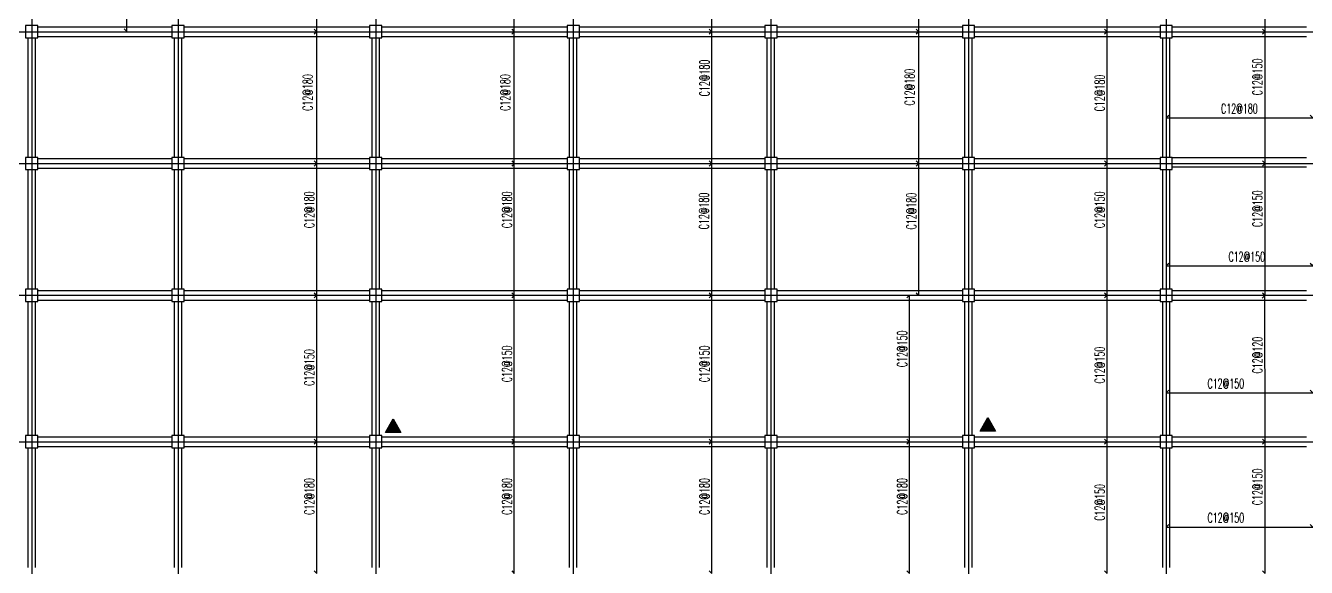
# Model space of a CAD drawing. Header units: millimetres. Extents: x 129427 to 386235, y 419441 to 703525.
# Drawn here: x 234596 to 287096, y 572445 to 594645 of the extents above; entities that cross this region are included whole.
import ezdxf

# ---------------------------------------------------------------- set-up
doc = ezdxf.new("R2010")
doc.units = ezdxf.units.MM
doc.header["$LTSCALE"] = 100
for name, color, linetype in [('B-dote', 253, 'Continuous'), ('B-正筋文字', 7, 'Continuous'), ('B-正筋钢筋', 6, 'Continuous'), ('B-沉降观测点', 5, 'Continuous'), ('COLU', 7, 'Continuous'), ('h斜线-柱', 7, 'Continuous'), ('梁虚线', 4, 'Continuous')]:
    doc.layers.add(name, color=color, linetype=linetype)
doc.styles.get("Standard").update_dxf_attribs({"font": 'standard'})

# ---------------------------------------------------------------- blocks, each defined once
blk = doc.blocks.new('A$C7FDE0673')
at = {"layer": 'B-沉降观测点'}
blk.add_hatch(color=256, dxfattribs=at).paths.add_polyline_path([(318, 551), (0, 0), (636, 0)], flags=0)
blk.add_lwpolyline([(0, 0), (318, 551), (636, 0)], close=True, dxfattribs=at)

msp = doc.modelspace()

# ---------------------------------------------------------------- hatches: boundary and pattern name
at = {"layer": 'h斜线-柱'}
h = msp.add_hatch(dxfattribs=at)
h.set_pattern_fill('ANSI31', color=256, scale=40, style=0)
h.set_pattern_definition([])
h.paths.add_polyline_path([(234596.5, 594144.7), (235096.5, 594144.7), (235096.5, 594644.7), (234596.5, 594644.7)], flags=0)
h = msp.add_hatch(dxfattribs=at)
h.set_pattern_fill('ANSI31', color=256, scale=40, style=0)
h.set_pattern_definition([])
h.paths.add_polyline_path([(240596.5, 594144.7), (241096.5, 594144.7), (241096.5, 594644.7), (240596.5, 594644.7)], flags=0)
h = msp.add_hatch(dxfattribs=at)
h.set_pattern_fill('ANSI31', color=256, scale=40, style=0)
h.set_pattern_definition([])
h.paths.add_polyline_path([(248696.5, 594144.7), (249196.5, 594144.7), (249196.5, 594644.7), (248696.5, 594644.7)], flags=0)
h = msp.add_hatch(dxfattribs=at)
h.set_pattern_fill('ANSI31', color=256, scale=40, style=0)
h.set_pattern_definition([])
h.paths.add_polyline_path([(256796.5, 594144.7), (257296.5, 594144.7), (257296.5, 594644.7), (256796.5, 594644.7)], flags=0)
h = msp.add_hatch(dxfattribs=at)
h.set_pattern_fill('ANSI31', color=256, scale=40, style=0)
h.set_pattern_definition([])
h.paths.add_polyline_path([(264896.5, 594144.7), (265396.5, 594144.7), (265396.5, 594644.7), (264896.5, 594644.7)], flags=0)
h = msp.add_hatch(dxfattribs=at)
h.set_pattern_fill('ANSI31', color=256, scale=40, style=0)
h.set_pattern_definition([])
h.paths.add_polyline_path([(272996.5, 594144.7), (273496.5, 594144.7), (273496.5, 594644.7), (272996.5, 594644.7)], flags=0)
h = msp.add_hatch(dxfattribs=at)
h.set_pattern_fill('ANSI31', color=256, scale=40, style=0)
h.set_pattern_definition([])
h.paths.add_polyline_path([(281096.5, 594144.7), (281596.5, 594144.7), (281596.5, 594644.7), (281096.5, 594644.7)], flags=0)
h = msp.add_hatch(dxfattribs=at)
h.set_pattern_fill('ANSI31', color=256, scale=40, style=0)
h.set_pattern_definition([])
h.paths.add_polyline_path([(234596.5, 588744.7), (235096.5, 588744.7), (235096.5, 589244.7), (234596.5, 589244.7)], flags=0)
h = msp.add_hatch(dxfattribs=at)
h.set_pattern_fill('ANSI31', color=256, scale=40, style=0)
h.set_pattern_definition([])
h.paths.add_polyline_path([(240596.5, 588744.7), (241096.5, 588744.7), (241096.5, 589244.7), (240596.5, 589244.7)], flags=0)
h = msp.add_hatch(dxfattribs=at)
h.set_pattern_fill('ANSI31', color=256, scale=40, style=0)
h.set_pattern_definition([])
h.paths.add_polyline_path([(248696.5, 588744.7), (249196.5, 588744.7), (249196.5, 589244.7), (248696.5, 589244.7)], flags=0)
h = msp.add_hatch(dxfattribs=at)
h.set_pattern_fill('ANSI31', color=256, scale=40, style=0)
h.set_pattern_definition([])
h.paths.add_polyline_path([(256796.5, 588744.7), (257296.5, 588744.7), (257296.5, 589244.7), (256796.5, 589244.7)], flags=0)
h = msp.add_hatch(dxfattribs=at)
h.set_pattern_fill('ANSI31', color=256, scale=40, style=0)
h.set_pattern_definition([])
h.paths.add_polyline_path([(264896.5, 588744.7), (265396.5, 588744.7), (265396.5, 589244.7), (264896.5, 589244.7)], flags=0)
h = msp.add_hatch(dxfattribs=at)
h.set_pattern_fill('ANSI31', color=256, scale=40, style=0)
h.set_pattern_definition([])
h.paths.add_polyline_path([(272996.5, 588744.7), (273496.5, 588744.7), (273496.5, 589244.7), (272996.5, 589244.7)], flags=0)
h = msp.add_hatch(dxfattribs=at)
h.set_pattern_fill('ANSI31', color=256, scale=40, style=0)
h.set_pattern_definition([])
h.paths.add_polyline_path([(281096.5, 588744.7), (281596.5, 588744.7), (281596.5, 589244.7), (281096.5, 589244.7)], flags=0)
h = msp.add_hatch(dxfattribs=at)
h.set_pattern_fill('ANSI31', color=256, scale=40, style=0)
h.set_pattern_definition([])
h.paths.add_polyline_path([(234596.5, 583344.7), (235096.5, 583344.7), (235096.5, 583844.7), (234596.5, 583844.7)], flags=0)
h = msp.add_hatch(dxfattribs=at)
h.set_pattern_fill('ANSI31', color=256, scale=40, style=0)
h.set_pattern_definition([])
h.paths.add_polyline_path([(240596.5, 583344.7), (241096.5, 583344.7), (241096.5, 583844.7), (240596.5, 583844.7)], flags=0)
h = msp.add_hatch(dxfattribs=at)
h.set_pattern_fill('ANSI31', color=256, scale=40, style=0)
h.set_pattern_definition([])
h.paths.add_polyline_path([(248696.5, 583344.7), (249196.5, 583344.7), (249196.5, 583844.7), (248696.5, 583844.7)], flags=0)
h = msp.add_hatch(dxfattribs=at)
h.set_pattern_fill('ANSI31', color=256, scale=40, style=0)
h.set_pattern_definition([])
h.paths.add_polyline_path([(256796.5, 583344.7), (257296.5, 583344.7), (257296.5, 583844.7), (256796.5, 583844.7)], flags=0)
h = msp.add_hatch(dxfattribs=at)
h.set_pattern_fill('ANSI31', color=256, scale=40, style=0)
h.set_pattern_definition([])
h.paths.add_polyline_path([(264896.5, 583344.7), (265396.5, 583344.7), (265396.5, 583844.7), (264896.5, 583844.7)], flags=0)
h = msp.add_hatch(dxfattribs=at)
h.set_pattern_fill('ANSI31', color=256, scale=40, style=0)
h.set_pattern_definition([])
h.paths.add_polyline_path([(272996.5, 583344.7), (273496.5, 583344.7), (273496.5, 583844.7), (272996.5, 583844.7)], flags=0)
h = msp.add_hatch(dxfattribs=at)
h.set_pattern_fill('ANSI31', color=256, scale=40, style=0)
h.set_pattern_definition([])
h.paths.add_polyline_path([(281096.5, 583344.7), (281596.5, 583344.7), (281596.5, 583844.7), (281096.5, 583844.7)], flags=0)
h = msp.add_hatch(dxfattribs=at)
h.set_pattern_fill('ANSI31', color=256, scale=40, style=0)
h.set_pattern_definition([])
h.paths.add_polyline_path([(234596.5, 577344.7), (235096.5, 577344.7), (235096.5, 577844.7), (234596.5, 577844.7)], flags=0)
h = msp.add_hatch(dxfattribs=at)
h.set_pattern_fill('ANSI31', color=256, scale=40, style=0)
h.set_pattern_definition([])
h.paths.add_polyline_path([(240596.5, 577344.7), (241096.5, 577344.7), (241096.5, 577844.7), (240596.5, 577844.7)], flags=0)
h = msp.add_hatch(dxfattribs=at)
h.set_pattern_fill('ANSI31', color=256, scale=40, style=0)
h.set_pattern_definition([])
h.paths.add_polyline_path([(248696.5, 577344.7), (249196.5, 577344.7), (249196.5, 577844.7), (248696.5, 577844.7)], flags=0)
h = msp.add_hatch(dxfattribs=at)
h.set_pattern_fill('ANSI31', color=256, scale=40, style=0)
h.set_pattern_definition([])
h.paths.add_polyline_path([(256796.5, 577344.7), (257296.5, 577344.7), (257296.5, 577844.7), (256796.5, 577844.7)], flags=0)
h = msp.add_hatch(dxfattribs=at)
h.set_pattern_fill('ANSI31', color=256, scale=40, style=0)
h.set_pattern_definition([])
h.paths.add_polyline_path([(264896.5, 577344.7), (265396.5, 577344.7), (265396.5, 577844.7), (264896.5, 577844.7)], flags=0)
h = msp.add_hatch(dxfattribs=at)
h.set_pattern_fill('ANSI31', color=256, scale=40, style=0)
h.set_pattern_definition([])
h.paths.add_polyline_path([(272996.5, 577344.7), (273496.5, 577344.7), (273496.5, 577844.7), (272996.5, 577844.7)], flags=0)
h = msp.add_hatch(dxfattribs=at)
h.set_pattern_fill('ANSI31', color=256, scale=40, style=0)
h.set_pattern_definition([])
h.paths.add_polyline_path([(281096.5, 577344.7), (281596.5, 577344.7), (281596.5, 577844.7), (281096.5, 577844.7)], flags=0)

# ---------------------------------------------------------------- linework, layer by layer
at = {"layer": 'B-dote'}
for p, q in [((234846.5, 677819.9), (234846.6, 534412)), ((240846.5, 677819.9), (240846.5, 532994.7)), ((248946.5, 656086), (248946.5, 532994.7)), ((257046.5, 656086), (257046.5, 527494.7)), ((265146.5, 656086), (265146.5, 522996)), ((273246.5, 656086), (273246.5, 532994.7)), ((281346.5, 656086), (281346.5, 538994.7)), ((193117.8, 594394.7), (306846.5, 594394.7)), ((193334.6, 588994.7), (307651.9, 588994.7)), ((193551.4, 583594.7), (306735.7, 583594.7)), ((193792.2, 577594.7), (295446.5, 577594.7))]:
    msp.add_line(p, q, dxfattribs=at)
at = {"layer": 'B-正筋钢筋'}
for points in [[(238635.2, 594515.3), (238741.2, 594409.2), (238741.2, 600735.2), (238635.2, 600629.2)], [(246421.2, 594500.8), (246527.2, 594394.7), (246527.2, 600994.7), (246421.2, 600888.7)], [(254521.2, 594500.8), (254627.2, 594394.7), (254627.2, 600994.7), (254521.2, 600888.7)], [(262621.2, 594500.8), (262727.2, 594394.7), (262727.2, 600994.7), (262621.2, 600888.7)], [(271101.1, 594500.8), (271207.1, 594394.7), (271207.1, 600994.7), (271101, 600888.7)], [(278821.2, 594500.8), (278927.2, 594394.7), (278927.2, 600994.7), (278821.2, 600888.7)], [(285299.6, 594500.8), (285405.7, 594394.7), (285405.6, 600994.7), (285299.6, 600888.7)], [(246421.2, 589100.8), (246527.2, 588994.7), (246527.2, 594394.7), (246421.2, 594288.7)], [(254521.2, 589100.8), (254627.2, 588994.7), (254627.2, 594394.7), (254521.2, 594288.7)], [(262621.2, 589100.8), (262727.2, 588994.7), (262727.2, 594394.7), (262621.2, 594288.7)], [(271101.1, 589100.8), (271207.1, 588994.7), (271207.1, 594394.7), (271101, 594288.7)], [(278821.2, 589100.8), (278927.2, 588994.7), (278927.2, 594394.7), (278821.2, 594288.7)], [(285299.6, 589100.8), (285405.7, 588994.7), (285405.6, 594394.7), (285299.6, 594288.7)], [(281452.6, 590968.5), (281346.5, 590862.5), (287357.5, 590862.5), (287251.5, 590968.6)], [(246421.2, 583700.8), (246527.2, 583594.7), (246527.2, 588994.7), (246421.2, 588888.7)], [(254521.2, 583700.8), (254627.3, 583594.7), (254627.2, 588994.7), (254521.2, 588888.7)], [(262621.2, 583700.8), (262727.3, 583594.7), (262727.2, 588994.7), (262621.2, 588888.7)], [(271101.1, 583700.8), (271207.1, 583594.7), (271207.1, 588994.7), (271101, 588888.7)], [(278821.2, 583700.8), (278927.2, 583594.7), (278927.2, 588994.7), (278821.2, 588888.7)], [(285299.6, 583700.8), (285405.7, 583594.7), (285405.6, 588994.7), (285299.6, 588888.7)], [(281452.6, 584901.1), (281346.5, 584795), (287357.5, 584795), (287251.5, 584901.1)], [(246421.2, 577700.8), (246527.3, 577594.7), (246527.2, 583594.7), (246421.2, 583488.7)], [(254521.2, 577700.8), (254627.3, 577594.7), (254627.2, 583594.7), (254521.2, 583488.7)], [(262621.2, 577700.8), (262727.2, 577594.7), (262727.2, 583594.7), (262621.2, 583488.7)], [(270721.2, 577700.8), (270827.2, 577594.7), (270827.2, 583594.7), (270721.2, 583488.7)], [(278821.2, 577700.8), (278927.2, 577594.7), (278927.2, 583594.7), (278821.2, 583488.7)], [(285299.6, 577700.8), (285405.7, 577594.7), (285396.5, 583585.5), (285290.4, 583479.5)], [(281452.6, 579702.4), (281346.5, 579596.3), (287357.5, 579596.3), (287251.5, 579702.4)], [(246421.2, 572300.8), (246527.2, 572194.7), (246527.2, 577594.7), (246421.2, 577488.7)], [(254521.2, 572300.8), (254627.2, 572194.7), (254627.2, 577594.7), (254521.2, 577488.7)], [(262621.2, 572300.8), (262727.2, 572194.7), (262727.2, 577594.7), (262621.2, 577488.7)], [(270721.2, 572300.8), (270827.2, 572194.7), (270827.2, 577594.7), (270721.2, 577488.7)], [(278821.2, 572300.8), (278927.2, 572194.7), (278927.2, 577594.7), (278821.2, 577488.7)], [(285299.6, 572300.8), (285405.7, 572194.7), (285405.6, 577594.7), (285299.6, 577488.7)], [(281452.6, 574202.9), (281346.5, 574096.9), (287357.5, 574096.9), (287251.5, 574203)]]:
    msp.add_lwpolyline(points, dxfattribs=at)
at = {"layer": 'COLU'}
for points in [[(234596.5, 594144.7), (235096.5, 594144.7), (235096.5, 594644.7), (234596.5, 594644.7)], [(240596.5, 594144.7), (241096.5, 594144.7), (241096.5, 594644.7), (240596.5, 594644.7)], [(248696.5, 594144.7), (249196.5, 594144.7), (249196.5, 594644.7), (248696.5, 594644.7)], [(256796.5, 594144.7), (257296.5, 594144.7), (257296.5, 594644.7), (256796.5, 594644.7)], [(264896.5, 594144.7), (265396.5, 594144.7), (265396.5, 594644.7), (264896.5, 594644.7)], [(272996.5, 594144.7), (273496.5, 594144.7), (273496.5, 594644.7), (272996.5, 594644.7)], [(281096.5, 594144.7), (281596.5, 594144.7), (281596.5, 594644.7), (281096.5, 594644.7)], [(234596.5, 588744.7), (235096.5, 588744.7), (235096.5, 589244.7), (234596.5, 589244.7)], [(240596.5, 588744.7), (241096.5, 588744.7), (241096.5, 589244.7), (240596.5, 589244.7)], [(248696.5, 588744.7), (249196.5, 588744.7), (249196.5, 589244.7), (248696.5, 589244.7)], [(256796.5, 588744.7), (257296.5, 588744.7), (257296.5, 589244.7), (256796.5, 589244.7)], [(264896.5, 588744.7), (265396.5, 588744.7), (265396.5, 589244.7), (264896.5, 589244.7)], [(272996.5, 588744.7), (273496.5, 588744.7), (273496.5, 589244.7), (272996.5, 589244.7)], [(281096.5, 588744.7), (281596.5, 588744.7), (281596.5, 589244.7), (281096.5, 589244.7)], [(234596.5, 583344.7), (235096.5, 583344.7), (235096.5, 583844.7), (234596.5, 583844.7)], [(240596.5, 583344.7), (241096.5, 583344.7), (241096.5, 583844.7), (240596.5, 583844.7)], [(248696.5, 583344.7), (249196.5, 583344.7), (249196.5, 583844.7), (248696.5, 583844.7)], [(256796.5, 583344.7), (257296.5, 583344.7), (257296.5, 583844.7), (256796.5, 583844.7)], [(264896.5, 583344.7), (265396.5, 583344.7), (265396.5, 583844.7), (264896.5, 583844.7)], [(272996.5, 583344.7), (273496.5, 583344.7), (273496.5, 583844.7), (272996.5, 583844.7)], [(281096.5, 583344.7), (281596.5, 583344.7), (281596.5, 583844.7), (281096.5, 583844.7)], [(234596.5, 577344.7), (235096.5, 577344.7), (235096.5, 577844.7), (234596.5, 577844.7)], [(240596.5, 577344.7), (241096.5, 577344.7), (241096.5, 577844.7), (240596.5, 577844.7)], [(248696.5, 577344.7), (249196.5, 577344.7), (249196.5, 577844.7), (248696.5, 577844.7)], [(256796.5, 577344.7), (257296.5, 577344.7), (257296.5, 577844.7), (256796.5, 577844.7)], [(264896.5, 577344.7), (265396.5, 577344.7), (265396.5, 577844.7), (264896.5, 577844.7)], [(272996.5, 577344.7), (273496.5, 577344.7), (273496.5, 577844.7), (272996.5, 577844.7)], [(281096.5, 577344.7), (281596.5, 577344.7), (281596.5, 577844.7), (281096.5, 577844.7)]]:
    msp.add_lwpolyline(points, close=True, dxfattribs=at)
at = {"layer": '梁虚线'}
for p, q in [((235096.5, 594594.7), (240596.5, 594594.7)), ((241096.5, 594594.7), (248696.5, 594594.7)), ((249196.5, 594594.7), (256796.5, 594594.7)), ((257296.5, 594594.7), (264896.5, 594594.7)), ((265396.5, 594594.7), (272996.5, 594594.7)), ((273496.5, 594594.7), (281096.5, 594594.7)), ((281596.5, 594594.7), (287096.5, 594594.7)), ((234696.5, 589244.7), (234696.5, 594144.7)), ((234996.5, 589244.7), (234996.5, 594144.7)), ((235096.5, 594194.7), (240596.5, 594194.7)), ((240696.5, 589244.7), (240696.5, 594144.7)), ((240996.5, 589244.7), (240996.5, 594144.7)), ((241096.5, 594194.7), (248696.5, 594194.7)), ((248796.5, 589244.7), (248796.5, 594144.7)), ((249096.5, 589244.7), (249096.5, 594144.7)), ((249196.5, 594194.7), (256796.5, 594194.7)), ((256896.5, 589244.7), (256896.5, 594144.7)), ((257196.5, 589244.7), (257196.5, 594144.7)), ((257296.5, 594194.7), (264896.5, 594194.7)), ((264996.5, 589244.7), (264996.5, 594144.7)), ((265296.5, 589244.7), (265296.5, 594144.7)), ((265396.5, 594194.7), (272996.5, 594194.7)), ((273096.5, 589244.7), (273096.5, 594144.7)), ((273396.5, 589244.7), (273396.5, 594144.7)), ((273496.5, 594194.7), (281096.5, 594194.7)), ((281196.5, 594144.7), (281196.5, 589244.7)), ((281496.5, 589244.7), (281496.5, 594144.7)), ((281596.5, 594194.7), (287096.5, 594194.7)), ((235096.5, 589194.7), (240596.5, 589194.7)), ((241096.5, 589194.7), (248696.5, 589194.7)), ((249196.5, 589194.7), (256796.5, 589194.7)), ((257296.5, 589194.7), (264896.5, 589194.7)), ((265396.5, 589194.7), (272996.5, 589194.7)), ((273496.5, 589194.7), (281096.5, 589194.7)), ((281596.5, 589244.7), (287096.5, 589244.7)), ((234696.5, 583844.7), (234696.5, 588744.7)), ((234996.5, 583844.7), (234996.5, 588744.7)), ((240596.5, 588794.7), (235096.5, 588794.7)), ((240696.5, 583844.7), (240696.5, 588744.7)), ((240996.5, 583844.7), (240996.5, 588744.7)), ((248696.5, 588794.7), (241096.5, 588794.7)), ((248796.5, 583844.7), (248796.5, 588744.7)), ((249096.5, 583844.7), (249096.5, 588744.7)), ((256796.5, 588794.7), (249196.5, 588794.7)), ((256896.5, 583844.7), (256896.5, 588744.7)), ((257196.5, 583844.7), (257196.5, 588744.7)), ((264896.5, 588794.7), (257296.5, 588794.7)), ((264996.5, 583844.7), (264996.5, 588744.7)), ((265296.5, 583844.7), (265296.5, 588744.7)), ((272996.5, 588794.7), (265396.5, 588794.7)), ((273096.5, 583844.7), (273096.5, 588744.7)), ((273396.5, 583844.7), (273396.5, 588744.7)), ((281096.5, 588794.7), (273496.5, 588794.7)), ((281196.5, 588744.7), (281196.5, 583844.7)), ((281496.5, 583844.7), (281496.5, 588744.7)), ((287096.5, 588844.7), (281596.5, 588844.7)), ((234696.5, 577844.7), (234696.5, 583344.7)), ((234996.5, 577844.7), (234996.5, 583344.7)), ((235096.5, 583794.7), (240596.5, 583794.7)), ((235096.5, 583394.7), (240596.5, 583394.7)), ((240696.5, 577844.7), (240696.5, 583344.7)), ((240996.5, 577844.7), (240996.5, 583344.7)), ((241096.5, 583794.7), (248696.5, 583794.7)), ((241096.5, 583394.7), (248696.5, 583394.7)), ((248796.5, 577844.7), (248796.5, 583344.7)), ((249096.5, 577844.7), (249096.5, 583344.7)), ((249196.5, 583794.7), (256796.5, 583794.7)), ((249196.5, 583394.7), (256796.5, 583394.7)), ((256896.5, 577844.7), (256896.5, 583344.7)), ((257196.5, 577844.7), (257196.5, 583344.7)), ((257296.5, 583794.7), (264896.5, 583794.7)), ((257296.5, 583394.7), (264896.5, 583394.7)), ((264996.5, 577844.7), (264996.5, 583344.7)), ((265296.5, 577844.7), (265296.5, 583344.7)), ((265396.5, 583794.7), (272996.5, 583794.7)), ((265396.5, 583394.7), (272996.5, 583394.7)), ((273096.5, 577844.7), (273096.5, 583344.7)), ((273396.5, 577844.7), (273396.5, 583344.7)), ((273496.5, 583794.7), (281096.5, 583794.7)), ((273496.5, 583394.7), (281096.5, 583394.7)), ((281196.5, 583344.7), (281196.5, 577844.7)), ((281496.5, 577844.7), (281496.5, 583344.7)), ((281596.5, 583794.7), (287096.5, 583794.7)), ((281596.5, 583394.7), (287096.5, 583394.7)), ((235096.5, 577794.7), (240596.5, 577794.7)), ((241096.5, 577794.7), (248696.5, 577794.7)), ((249196.5, 577794.7), (256796.5, 577794.7)), ((257296.5, 577794.7), (264896.5, 577794.7)), ((265396.5, 577794.7), (272996.5, 577794.7)), ((273496.5, 577794.7), (281096.5, 577794.7)), ((281596.5, 577794.7), (287096.5, 577794.7)), ((234696.5, 572444.7), (234696.5, 577344.7)), ((234996.5, 572444.7), (234996.5, 577344.7)), ((235096.5, 577394.7), (240596.5, 577394.7)), ((240696.5, 572444.7), (240696.5, 577344.7)), ((240996.5, 572444.7), (240996.5, 577344.7)), ((241096.5, 577394.7), (248696.5, 577394.7)), ((248796.5, 572444.7), (248796.5, 577344.7)), ((249096.5, 572444.7), (249096.5, 577344.7)), ((249196.5, 577394.7), (256796.5, 577394.7)), ((256896.5, 572444.7), (256896.5, 577344.7)), ((257196.5, 572444.7), (257196.5, 577344.7)), ((257296.5, 577394.7), (264896.5, 577394.7)), ((264996.5, 572444.7), (264996.5, 577344.7)), ((265296.5, 572444.7), (265296.5, 577344.7)), ((265396.5, 577394.7), (272996.5, 577394.7)), ((273096.5, 572444.7), (273096.5, 577344.7)), ((273396.5, 572444.7), (273396.5, 577344.7)), ((273496.5, 577394.7), (281096.5, 577394.7)), ((281196.5, 577344.7), (281196.5, 572444.7)), ((281496.5, 572444.7), (281496.5, 577344.7)), ((281596.5, 577394.7), (287096.5, 577394.7))]:
    msp.add_line(p, q, dxfattribs=at)

# ---------------------------------------------------------------- block references
at = {"layer": 'B-沉降观测点'}
for p in [(273718.7, 578030), (249343.4, 577977.6)]:
    msp.add_blockref('A$C7FDE0673', p, dxfattribs=at)

# ---------------------------------------------------------------- texts
at = {"layer": 'B-正筋文字', "width": 0.65}
for s, rotation, p in [('C12@150', 90, (285289.3, 591791.6)), ('C12@180', 90, (262625.7, 591747.2)), ('C12@180', 90, (271035.1, 591372.1)), ('C12@180', 90, (246359.5, 591152.1)), ('C12@180', 90, (254459.5, 591152.1)), ('C12@180', 90, (278825.6, 591131.9)), ('C12@180', 360, (283599.6, 591042.8)), ('C12@180', 90, (246425.6, 586347.2)), ('C12@180', 90, (254525.7, 586347.2)), ('C12@180', 90, (262600.6, 586297.2)), ('C12@180', 90, (271105.5, 586291.6)), ('C12@150', 90, (278825.6, 586347.2)), ('C12@150', 90, (285289.3, 586391.6)), ('C12@150', 360, (283902.4, 584975.3)), ('C12@150', 90, (270725.6, 580647.2)), ('C12@120', 90, (285289.3, 580391.6)), ('C12@150', 90, (246425.7, 579882.3)), ('C12@150', 90, (254525.7, 580032.4)), ('C12@150', 90, (262625.6, 580032.4)), ('C12@150', 90, (278825.6, 579983.2)), ('C12@150', 360, (283043.9, 579776.6)), ('C12@150', 90, (285289.3, 574991.6)), ('C12@180', 90, (246425.7, 574600.1)), ('C12@180', 90, (254525.7, 574600.1)), ('C12@180', 90, (262625.7, 574600.1)), ('C12@180', 90, (270725.6, 574600.1)), ('C12@150', 90, (278825.6, 574357.4)), ('C12@150', 360, (283043.9, 574277.2))]:
    msp.add_text(s, height=400, rotation=rotation, dxfattribs=at).set_placement(p)

doc.saveas('drawing.dxf')
